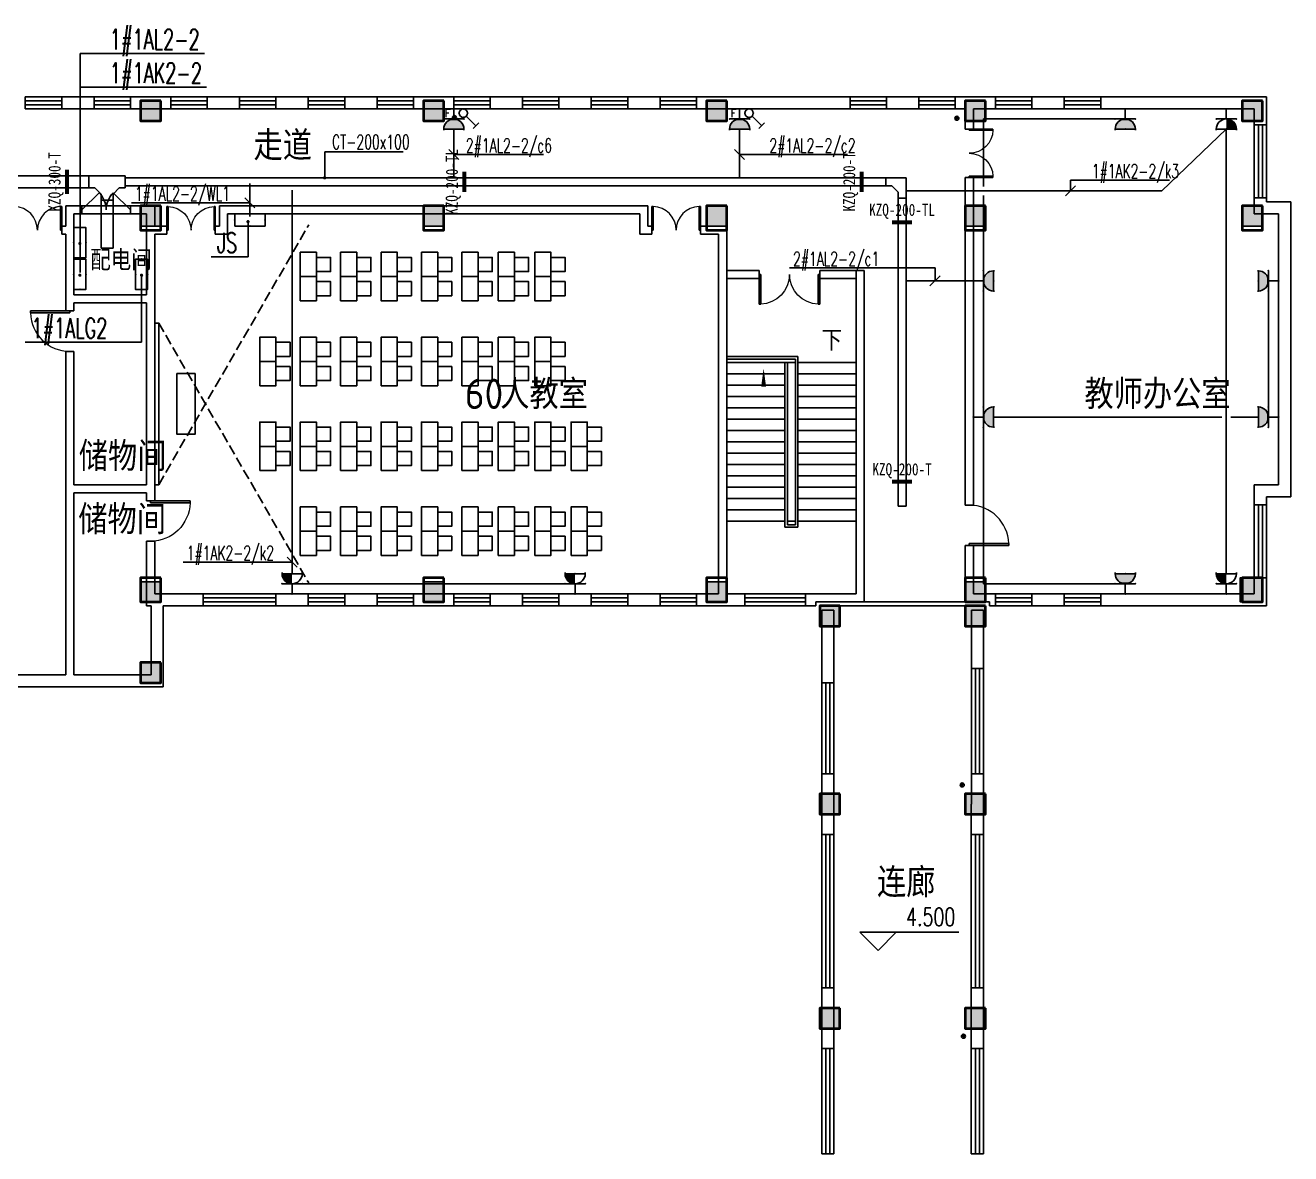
# Model space of a CAD drawing. Extents: x 0 to 302064749, y -59725395 to 1524223.
# Drawn here: x 2138108 to 2169408, y 1352280 to 1380197 of the extents above; entities that cross this region are included whole.
import ezdxf
from ezdxf.enums import TextEntityAlignment as Align

# ---------------------------------------------------------------- set-up
doc = ezdxf.new("R2010")
doc.units = 0
doc.header["$LTSCALE"] = 1000
doc.linetypes.add('DASH', pattern=[0.35, 0.25, -0.1])
for name, color, linetype in [('0-底图', 7, 'Continuous'), ('CABLETRAY', 4, 'Continuous'), ('CABLETRAY_DIM', 3, 'Continuous'), ('COLU', 7, 'Continuous'), ('COLU_HATCH', 251, 'Continuous'), ('DIM-照明', 3, 'Continuous'), ('DIM_ELEV', 3, 'Continuous'), ('DIM_SYMB', 3, 'Continuous'), ('DOOR_FIRE', 4, 'Continuous'), ('EQUIP-插座', 3, 'Continuous'), ('EQUIP-照明', 3, 'Continuous'), ('EQUIP-箱柜', 3, 'Continuous'), ('PUB_TEXT', 7, 'Continuous'), ('STAIR', 2, 'Continuous'), ('TEL_LEAD', 3, 'Continuous'), ('TEXT', 7, 'Continuous'), ('WALL', 2, 'Continuous'), ('WINDOW', 4, 'Continuous'), ('WIRE-照明', 6, 'Continuous'), ('家具', 8, 'Continuous'), ('抗震支吊架', 2, 'Continuous'), ('排水', 153, 'Continuous'), ('看线', 30, 'Continuous')]:
    doc.layers.add(name, color=color, linetype=linetype)
doc.layers.add('砼柱', color=2, linetype='Continuous', lineweight=35)
doc.styles.add('_TCH_DIM', font='SIMPLEX', dxfattribs={"width": 0.8, "height": 5, "bigfont": 'HZTXT'})
doc.styles.add('_TEL_DIM', font='simplex.shx', dxfattribs={"width": 0.8, "height": 3.5, "bigfont": 'gbcbig.shx'})
doc.styles.add('kzcad', font='', dxfattribs={"width": 0.8})
doc.styles.get("Standard").update_dxf_attribs({"font": 'geniso.shx', "bigfont": 'hztxt.shx'})
doc.styles.get('kzcad').set_extended_font_data('SimSun')

# ---------------------------------------------------------------- blocks, each defined once
blk = doc.blocks.new('$equip$00001239')
for p, q in [((-0.5, 1.05), (-0.5, 1)), ((0.5, 1), (-0.5, 1)), ((0.5, 1.05), (0.5, 1)), ((0.5, 0.5), (-0.5, 0.5)), ((0, 0.5), (0, 0))]:
    blk.add_line(p, q)
blk.add_arc((0, 1), 0.5, 180, 0)
for points in [[(0, 0.75), (-0.433, 0.75), (0, 1), (-0.5, 1)], [(0, 0.567), (-0.25, 0.567), (0, 0.75), (-0.433, 0.75)], [(0, 0.5), (0, 0.5), (0, 0.567), (-0.25, 0.567)]]:
    blk.add_solid(points)
at = {"layer": 'EQUIP-照明'}
for p in [(0, 1), (-0.5, 0.5), (0, 0), (0.5, 0.5)]:
    blk.add_point(p, dxfattribs=at)
at = {"layer": 'EQUIP-照明', "flags": 9}
blk.add_attdef('A', (0, 0), '', height=0.00002, dxfattribs=at)
blk = doc.blocks.new('$equip$00002928')
for p, q in [((-0.75, 0.6), (-0.75, 0)), ((0.75, 0.6), (-0.75, 0.6)), ((0.75, 0), (0.75, 0.6)), ((-0.75, 0), (0.75, 0))]:
    blk.add_line(p, q)
at = {"const_width": 0.04}
blk.add_lwpolyline([(-0.75, 0.6), (-0.75, 0), (0.75, 0), (0.75, 0.6), (-0.75, 0.6), (-0.75, 0)], dxfattribs=at)
for p in [(-0.75, 0.3), (0, 0.6), (0.75, 0.3), (0, 0)]:
    blk.add_point(p)
at = {"color": 7, "style": '_TEL_DIM', "flags": 1}
for tag in ['A', 'REMARK']:
    blk.add_attdef(tag, text='', height=0.00002, dxfattribs=at).set_placement((0, 0), align=Align.MIDDLE_CENTER)
blk = doc.blocks.new('$equip$00001237')
for p, q in [((-0.5, 1.05), (-0.5, 1)), ((-0.5, 1), (0.5, 1)), ((0.5, 1.05), (0.5, 1)), ((0.5, 0.5), (-0.5, 0.5)), ((0, 0.5), (0, 0))]:
    blk.add_line(p, q)
blk.add_arc((0, 1), 0.5, 180, 0)
for p in [(0, 1), (-0.5, 0.5), (0, 0), (0.5, 0.5)]:
    blk.add_point(p)
for points in [[(0.433, 0.75), (-0.433, 0.75), (0.5, 1), (-0.5, 1)], [(0.25, 0.567), (-0.25, 0.567), (0.433, 0.75), (-0.433, 0.75)], [(0, 0.5), (0, 0.5), (0.25, 0.567), (-0.25, 0.567)]]:
    blk.add_solid(points)
at = {"flags": 9}
blk.add_attdef('A', (0, 0), '', height=0.00002, dxfattribs=at)
blk = doc.blocks.new('$equip$00001764')
for p, q in [((-0.5, 1.05), (-0.5, 1)), ((-0.5, 1), (0.5, 1)), ((0.5, 1.05), (0.5, 1)), ((0.5, 0.5), (-0.5, 0.5)), ((0, 0.5), (0, 0))]:
    blk.add_line(p, q)
blk.add_arc((0, 1), 0.5, 180, 0)
for p in [(-0.5, 0.5), (0, 0), (0.5, 0.5)]:
    blk.add_point(p)
for points in [[(0.433, 0.75), (-0.433, 0.75), (0.5, 1), (-0.5, 1)], [(0.25, 0.567), (-0.25, 0.567), (0.433, 0.75), (-0.433, 0.75)], [(0, 0.5), (0, 0.5), (0.25, 0.567), (-0.25, 0.567)]]:
    blk.add_solid(points)
at = {"color": 7, "style": '_TEL_DIM'}
blk.add_attdef('$TEXT$', text='', height=0.4, dxfattribs=at).set_placement((0.303, 0.211), align=Align.MIDDLE_CENTER)
at = {"color": 7, "style": '_TEL_DIM', "flags": 1}
blk.add_attdef('A', text='', height=0.00002, dxfattribs=at).set_placement((0, 0), align=Align.MIDDLE_CENTER)
blk = doc.blocks.new('$equip$00002327')
for p, q in [((0.147, 0.356), (0.625, 0.833)), ((0.484, 0.975), (0.766, 0.692))]:
    blk.add_line(p, q)
blk.add_circle((0, 0.208), 0.208)
for p in [(-0.208, 0.208), (0, 0.417), (0, 0), (0.208, 0.208)]:
    blk.add_point(p)
at = {"color": 7, "flags": 1}
blk.add_attdef('A', text='', height=0.00002, dxfattribs=at).set_placement((0, 0), align=Align.MIDDLE_CENTER)
blk = doc.blocks.new('js')
at = {"layer": '家具', "linetype": 'DASH'}
for points in [[(569568, 805988), (573281, 812418)], [(569568, 809988), (573281, 803558)]]:
    blk.add_lwpolyline(points, dxfattribs=at)
at = {"layer": '家具'}
for points in [[(573068, 811738), (573068, 811138), (573468, 811138), (573468, 811738)], [(573468, 811613), (573468, 811263), (573818, 811263), (573818, 811613)], [(574068, 811738), (574068, 811138), (574468, 811138), (574468, 811738)], [(574468, 811613), (574468, 811263), (574818, 811263), (574818, 811613)], [(575068, 811738), (575068, 811138), (575468, 811138), (575468, 811738)], [(575468, 811613), (575468, 811263), (575818, 811263), (575818, 811613)], [(576068, 811738), (576068, 811138), (576468, 811138), (576468, 811738)], [(576468, 811613), (576468, 811263), (576818, 811263), (576818, 811613)], [(577068, 811738), (577068, 811138), (577468, 811138), (577468, 811738)], [(577468, 811613), (577468, 811263), (577818, 811263), (577818, 811613)], [(577968, 811738), (577968, 811138), (578368, 811138), (578368, 811738)], [(578368, 811613), (578368, 811263), (578718, 811263), (578718, 811613)], [(578868, 811738), (578868, 811138), (579268, 811138), (579268, 811738)], [(579268, 811613), (579268, 811263), (579618, 811263), (579618, 811613)], [(573068, 811138), (573068, 810538), (573468, 810538), (573468, 811138)], [(573468, 811013), (573468, 810663), (573818, 810663), (573818, 811013)], [(574068, 811138), (574068, 810538), (574468, 810538), (574468, 811138)], [(574468, 811013), (574468, 810663), (574818, 810663), (574818, 811013)], [(575068, 811138), (575068, 810538), (575468, 810538), (575468, 811138)], [(575468, 811013), (575468, 810663), (575818, 810663), (575818, 811013)], [(576068, 811138), (576068, 810538), (576468, 810538), (576468, 811138)], [(576468, 811013), (576468, 810663), (576818, 810663), (576818, 811013)], [(577068, 811138), (577068, 810538), (577468, 810538), (577468, 811138)], [(577468, 811013), (577468, 810663), (577818, 810663), (577818, 811013)], [(577968, 811138), (577968, 810538), (578368, 810538), (578368, 811138)], [(578368, 811013), (578368, 810663), (578718, 810663), (578718, 811013)], [(578868, 811138), (578868, 810538), (579268, 810538), (579268, 811138)], [(579268, 811013), (579268, 810663), (579618, 810663), (579618, 811013)], [(569468, 805988), (569468, 809988), (569568, 809988), (569568, 805988)], [(572068, 809038), (572068, 809638), (572468, 809638), (572468, 809038)], [(572468, 809163), (572468, 809513), (572818, 809513), (572818, 809163)], [(573068, 809038), (573068, 809638), (573468, 809638), (573468, 809038)], [(573468, 809163), (573468, 809513), (573818, 809513), (573818, 809163)], [(574068, 809038), (574068, 809638), (574468, 809638), (574468, 809038)], [(574468, 809163), (574468, 809513), (574818, 809513), (574818, 809163)], [(575068, 809038), (575068, 809638), (575468, 809638), (575468, 809038)], [(575468, 809163), (575468, 809513), (575818, 809513), (575818, 809163)], [(576068, 809038), (576068, 809638), (576468, 809638), (576468, 809038)], [(576468, 809163), (576468, 809513), (576818, 809513), (576818, 809163)], [(577068, 809038), (577068, 809638), (577468, 809638), (577468, 809038)], [(577468, 809163), (577468, 809513), (577818, 809513), (577818, 809163)], [(577968, 809038), (577968, 809638), (578368, 809638), (578368, 809038)], [(578368, 809163), (578368, 809513), (578718, 809513), (578718, 809163)], [(578868, 809038), (578868, 809638), (579268, 809638), (579268, 809038)], [(579268, 809163), (579268, 809513), (579618, 809513), (579618, 809163)], [(572068, 808438), (572068, 809038), (572468, 809038), (572468, 808438)], [(572468, 808563), (572468, 808913), (572818, 808913), (572818, 808563)], [(573068, 808438), (573068, 809038), (573468, 809038), (573468, 808438)], [(573468, 808563), (573468, 808913), (573818, 808913), (573818, 808563)], [(574068, 808438), (574068, 809038), (574468, 809038), (574468, 808438)], [(574468, 808563), (574468, 808913), (574818, 808913), (574818, 808563)], [(575068, 808438), (575068, 809038), (575468, 809038), (575468, 808438)], [(575468, 808563), (575468, 808913), (575818, 808913), (575818, 808563)], [(576068, 808438), (576068, 809038), (576468, 809038), (576468, 808438)], [(576468, 808563), (576468, 808913), (576818, 808913), (576818, 808563)], [(577068, 808438), (577068, 809038), (577468, 809038), (577468, 808438)], [(577468, 808563), (577468, 808913), (577818, 808913), (577818, 808563)], [(577968, 808438), (577968, 809038), (578368, 809038), (578368, 808438)], [(578368, 808563), (578368, 808913), (578718, 808913), (578718, 808563)], [(578868, 808438), (578868, 809038), (579268, 809038), (579268, 808438)], [(579268, 808563), (579268, 808913), (579618, 808913), (579618, 808563)], [(570018, 808738), (570468, 808738), (570468, 807238), (570018, 807238)], [(572068, 806938), (572068, 807538), (572468, 807538), (572468, 806938)], [(573068, 806938), (573068, 807538), (573468, 807538), (573468, 806938)], [(574068, 806938), (574068, 807538), (574468, 807538), (574468, 806938)], [(575068, 806938), (575068, 807538), (575468, 807538), (575468, 806938)], [(576068, 806938), (576068, 807538), (576468, 807538), (576468, 806938)], [(577068, 806938), (577068, 807538), (577468, 807538), (577468, 806938)], [(577968, 806938), (577968, 807538), (578368, 807538), (578368, 806938)], [(578868, 806938), (578868, 807538), (579268, 807538), (579268, 806938)], [(579768, 806938), (579768, 807538), (580168, 807538), (580168, 806938)], [(572468, 807063), (572468, 807413), (572818, 807413), (572818, 807063)], [(573468, 807063), (573468, 807413), (573818, 807413), (573818, 807063)], [(574468, 807063), (574468, 807413), (574818, 807413), (574818, 807063)], [(575468, 807063), (575468, 807413), (575818, 807413), (575818, 807063)], [(576468, 807063), (576468, 807413), (576818, 807413), (576818, 807063)], [(577468, 807063), (577468, 807413), (577818, 807413), (577818, 807063)], [(578368, 807063), (578368, 807413), (578718, 807413), (578718, 807063)], [(579268, 807063), (579268, 807413), (579618, 807413), (579618, 807063)], [(580168, 807063), (580168, 807413), (580518, 807413), (580518, 807063)], [(572068, 806338), (572068, 806938), (572468, 806938), (572468, 806338)], [(573068, 806338), (573068, 806938), (573468, 806938), (573468, 806338)], [(574068, 806338), (574068, 806938), (574468, 806938), (574468, 806338)], [(575068, 806338), (575068, 806938), (575468, 806938), (575468, 806338)], [(576068, 806338), (576068, 806938), (576468, 806938), (576468, 806338)], [(577068, 806338), (577068, 806938), (577468, 806938), (577468, 806338)], [(577968, 806338), (577968, 806938), (578368, 806938), (578368, 806338)], [(578868, 806338), (578868, 806938), (579268, 806938), (579268, 806338)], [(579768, 806338), (579768, 806938), (580168, 806938), (580168, 806338)], [(572468, 806463), (572468, 806813), (572818, 806813), (572818, 806463)], [(573468, 806463), (573468, 806813), (573818, 806813), (573818, 806463)], [(574468, 806463), (574468, 806813), (574818, 806813), (574818, 806463)], [(575468, 806463), (575468, 806813), (575818, 806813), (575818, 806463)], [(576468, 806463), (576468, 806813), (576818, 806813), (576818, 806463)], [(577468, 806463), (577468, 806813), (577818, 806813), (577818, 806463)], [(578368, 806463), (578368, 806813), (578718, 806813), (578718, 806463)], [(579268, 806463), (579268, 806813), (579618, 806813), (579618, 806463)], [(580168, 806463), (580168, 806813), (580518, 806813), (580518, 806463)], [(573068, 804838), (573068, 805438), (573468, 805438), (573468, 804838)], [(574068, 804838), (574068, 805438), (574468, 805438), (574468, 804838)], [(575068, 804838), (575068, 805438), (575468, 805438), (575468, 804838)], [(576068, 804838), (576068, 805438), (576468, 805438), (576468, 804838)], [(577068, 804838), (577068, 805438), (577468, 805438), (577468, 804838)], [(577968, 804838), (577968, 805438), (578368, 805438), (578368, 804838)], [(578868, 804838), (578868, 805438), (579268, 805438), (579268, 804838)], [(579768, 804838), (579768, 805438), (580168, 805438), (580168, 804838)], [(573468, 804963), (573468, 805313), (573818, 805313), (573818, 804963)], [(574468, 804963), (574468, 805313), (574818, 805313), (574818, 804963)], [(575468, 804963), (575468, 805313), (575818, 805313), (575818, 804963)], [(576468, 804963), (576468, 805313), (576818, 805313), (576818, 804963)], [(577468, 804963), (577468, 805313), (577818, 805313), (577818, 804963)], [(578368, 804963), (578368, 805313), (578718, 805313), (578718, 804963)], [(579268, 804963), (579268, 805313), (579618, 805313), (579618, 804963)], [(580168, 804963), (580168, 805313), (580518, 805313), (580518, 804963)], [(573068, 804238), (573068, 804838), (573468, 804838), (573468, 804238)], [(574068, 804238), (574068, 804838), (574468, 804838), (574468, 804238)], [(575068, 804238), (575068, 804838), (575468, 804838), (575468, 804238)], [(576068, 804238), (576068, 804838), (576468, 804838), (576468, 804238)], [(577068, 804238), (577068, 804838), (577468, 804838), (577468, 804238)], [(577968, 804238), (577968, 804838), (578368, 804838), (578368, 804238)], [(578868, 804238), (578868, 804838), (579268, 804838), (579268, 804238)], [(579768, 804238), (579768, 804838), (580168, 804838), (580168, 804238)], [(573468, 804363), (573468, 804713), (573818, 804713), (573818, 804363)], [(574468, 804363), (574468, 804713), (574818, 804713), (574818, 804363)], [(575468, 804363), (575468, 804713), (575818, 804713), (575818, 804363)], [(576468, 804363), (576468, 804713), (576818, 804713), (576818, 804363)], [(577468, 804363), (577468, 804713), (577818, 804713), (577818, 804363)], [(578368, 804363), (578368, 804713), (578718, 804713), (578718, 804363)], [(579268, 804363), (579268, 804713), (579618, 804713), (579618, 804363)], [(580168, 804363), (580168, 804713), (580518, 804713), (580518, 804363)]]:
    blk.add_lwpolyline(points, close=True, dxfattribs=at)
blk = doc.blocks.new('ng')
at = {"layer": '排水'}
for p, q in [((345991, 781358), (346091, 781358)), ((346041, 781408), (346041, 781308))]:
    blk.add_line(p, q, dxfattribs=at)
blk.add_circle((346041, 781358), 50, dxfattribs=at)
blk = doc.blocks.new('222222')
at = {"layer": 'COLU_HATCH'}
h = blk.add_hatch(color=256, dxfattribs=at)
h.dxf.hatch_style = 1
h.paths.add_polyline_path([(1324942, 1116091), (1324942, 1116591), (1324442, 1116591), (1324442, 1116091)])
h = blk.add_hatch(color=256, dxfattribs=at)
h.dxf.hatch_style = 1
h.paths.add_polyline_path([(1331942, 1116091), (1331942, 1116591), (1331442, 1116591), (1331442, 1116091)])
h = blk.add_hatch(color=256, dxfattribs=at)
h.dxf.hatch_style = 1
h.paths.add_polyline_path([(1338942, 1116091), (1338942, 1116591), (1338442, 1116591), (1338442, 1116091)])
h = blk.add_hatch(color=256, dxfattribs=at)
h.dxf.hatch_style = 1
h.paths.add_polyline_path([(1345342, 1116091), (1345342, 1116591), (1344842, 1116591), (1344842, 1116091)])
h = blk.add_hatch(color=256, dxfattribs=at)
h.dxf.hatch_style = 1
h.paths.add_polyline_path([(1352192, 1116091), (1352192, 1116591), (1351692, 1116591), (1351692, 1116091)])
h = blk.add_hatch(color=256, dxfattribs=at)
h.dxf.hatch_style = 1
h.paths.add_polyline_path([(1324942, 1113491), (1324942, 1113991), (1324442, 1113991), (1324442, 1113491)])
h = blk.add_hatch(color=256, dxfattribs=at)
h.dxf.hatch_style = 1
h.paths.add_polyline_path([(1331942, 1113491), (1331942, 1113991), (1331442, 1113991), (1331442, 1113491)])
h = blk.add_hatch(color=256, dxfattribs=at)
h.dxf.hatch_style = 1
h.paths.add_polyline_path([(1338942, 1113491), (1338942, 1113991), (1338442, 1113991), (1338442, 1113491)])
h = blk.add_hatch(color=256, dxfattribs=at)
h.dxf.hatch_style = 1
h.paths.add_polyline_path([(1345342, 1113491), (1345342, 1113991), (1344842, 1113991), (1344842, 1113491)])
h = blk.add_hatch(color=256, dxfattribs=at)
h.dxf.hatch_style = 1
h.paths.add_polyline_path([(1352192, 1113491), (1352192, 1113991), (1351692, 1113991), (1351692, 1113491)])
h = blk.add_hatch(color=256, dxfattribs=at)
h.dxf.hatch_style = 1
h.paths.add_polyline_path([(1324942, 1104191), (1324942, 1104691), (1324442, 1104691), (1324442, 1104191)])
h = blk.add_hatch(color=256, dxfattribs=at)
h.dxf.hatch_style = 1
h.paths.add_polyline_path([(1331942, 1104191), (1331942, 1104691), (1331442, 1104691), (1331442, 1104191)])
h = blk.add_hatch(color=256, dxfattribs=at)
h.dxf.hatch_style = 1
h.paths.add_polyline_path([(1338942, 1104191), (1338942, 1104691), (1338442, 1104691), (1338442, 1104191)])
h = blk.add_hatch(color=256, dxfattribs=at)
h.dxf.hatch_style = 1
h.paths.add_polyline_path([(1345342, 1104191), (1345342, 1104691), (1344842, 1104691), (1344842, 1104191)])
h = blk.add_hatch(color=256, dxfattribs=at)
h.dxf.hatch_style = 1
h.paths.add_polyline_path([(1352192, 1104191), (1352192, 1104791), (1351642, 1104791), (1351642, 1104191)])
h = blk.add_hatch(color=256, dxfattribs=at)
h.dxf.hatch_style = 1
h.paths.add_polyline_path([(1341742, 1103591), (1341742, 1104091), (1341242, 1104091), (1341242, 1103591)])
h = blk.add_hatch(color=256, dxfattribs=at)
h.dxf.hatch_style = 1
h.paths.add_polyline_path([(1345342, 1103591), (1345342, 1104091), (1344842, 1104091), (1344842, 1103591)])
h = blk.add_hatch(color=256, dxfattribs=at)
h.dxf.hatch_style = 1
h.paths.add_polyline_path([(1324942, 1102191), (1324942, 1102691), (1324442, 1102691), (1324442, 1102191)])
h = blk.add_hatch(color=256, dxfattribs=at)
h.dxf.hatch_style = 1
h.paths.add_polyline_path([(1341742, 1098941), (1341742, 1099441), (1341242, 1099441), (1341242, 1098941)])
h = blk.add_hatch(color=256, dxfattribs=at)
h.dxf.hatch_style = 1
h.paths.add_polyline_path([(1345342, 1098941), (1345342, 1099441), (1344842, 1099441), (1344842, 1098941)])
h = blk.add_hatch(color=256, dxfattribs=at)
h.dxf.hatch_style = 1
h.paths.add_polyline_path([(1341742, 1093641), (1341742, 1094141), (1341242, 1094141), (1341242, 1093641)])
h = blk.add_hatch(color=256, dxfattribs=at)
h.dxf.hatch_style = 1
h.paths.add_polyline_path([(1345342, 1093641), (1345342, 1094141), (1344842, 1094141), (1344842, 1093641)])
at = {"layer": 'COLU'}
for points in [[(1324942, 1116091), (1324942, 1116591), (1324442, 1116591), (1324442, 1116091)], [(1331942, 1116091), (1331942, 1116591), (1331442, 1116591), (1331442, 1116091)], [(1338942, 1116091), (1338942, 1116591), (1338442, 1116591), (1338442, 1116091)], [(1345342, 1116091), (1345342, 1116591), (1344842, 1116591), (1344842, 1116091)], [(1352192, 1116091), (1352192, 1116591), (1351692, 1116591), (1351692, 1116091)], [(1324942, 1113491), (1324942, 1113991), (1324442, 1113991), (1324442, 1113491)], [(1331942, 1113491), (1331942, 1113991), (1331442, 1113991), (1331442, 1113491)], [(1338942, 1113491), (1338942, 1113991), (1338442, 1113991), (1338442, 1113491)], [(1345342, 1113491), (1345342, 1113991), (1344842, 1113991), (1344842, 1113491)], [(1352192, 1113491), (1352192, 1113991), (1351692, 1113991), (1351692, 1113491)], [(1324942, 1104191), (1324942, 1104691), (1324442, 1104691), (1324442, 1104191)], [(1331942, 1104191), (1331942, 1104691), (1331442, 1104691), (1331442, 1104191)], [(1338942, 1104191), (1338942, 1104691), (1338442, 1104691), (1338442, 1104191)], [(1345342, 1104191), (1345342, 1104691), (1344842, 1104691), (1344842, 1104191)], [(1352192, 1104191), (1352192, 1104791), (1351642, 1104791), (1351642, 1104191)], [(1341742, 1103591), (1341742, 1104091), (1341242, 1104091), (1341242, 1103591)], [(1345342, 1103591), (1345342, 1104091), (1344842, 1104091), (1344842, 1103591)], [(1324942, 1102191), (1324942, 1102691), (1324442, 1102691), (1324442, 1102191)], [(1341742, 1098941), (1341742, 1099441), (1341242, 1099441), (1341242, 1098941)], [(1345342, 1098941), (1345342, 1099441), (1344842, 1099441), (1344842, 1098941)], [(1341742, 1093641), (1341742, 1094141), (1341242, 1094141), (1341242, 1093641)], [(1345342, 1093641), (1345342, 1094141), (1344842, 1094141), (1344842, 1093641)]]:
    blk.add_lwpolyline(points, close=True, dxfattribs=at)
blk = doc.blocks.new('sad')
at = {"layer": '砼柱', "lineweight": 35}
for points in [[(2903058, 593356), (2902558, 593356), (2902558, 592856), (2903058, 592856)], [(2910058, 593356), (2909558, 593356), (2909558, 592856), (2910058, 592856)], [(2917058, 593356), (2916558, 593356), (2916558, 592856), (2917058, 592856)], [(2923458, 593356), (2922958, 593356), (2922958, 592856), (2923458, 592856)], [(2930308, 593356), (2929808, 593356), (2929808, 592856), (2930308, 592856)], [(2903058, 590756), (2902558, 590756), (2902558, 590156), (2903058, 590156)], [(2910058, 590756), (2909558, 590756), (2909558, 590156), (2910058, 590156)], [(2917058, 590756), (2916558, 590756), (2916558, 590156), (2917058, 590156)], [(2923458, 590756), (2922958, 590756), (2922958, 590156), (2923458, 590156)], [(2930308, 590756), (2929808, 590756), (2929808, 590156), (2930308, 590156)], [(2903058, 581556), (2902558, 581556), (2902558, 580956), (2903058, 580956)], [(2910058, 581556), (2909558, 581556), (2909558, 580956), (2910058, 580956)], [(2917058, 581556), (2916558, 581556), (2916558, 580956), (2917058, 580956)], [(2923458, 581556), (2922958, 581556), (2922958, 580956), (2923458, 580956)], [(2930308, 581556), (2929808, 581556), (2929808, 580956), (2930308, 580956)], [(2919858, 580856), (2919358, 580856), (2919358, 580356), (2919858, 580356)], [(2923458, 580856), (2922958, 580856), (2922958, 580356), (2923458, 580356)], [(2903058, 579456), (2902558, 579456), (2902558, 578956), (2903058, 578956)], [(2919858, 576206), (2919358, 576206), (2919358, 575706), (2919858, 575706)], [(2923458, 576206), (2922958, 576206), (2922958, 575706), (2923458, 575706)], [(2919858, 570906), (2919358, 570906), (2919358, 570406), (2919858, 570406)], [(2923458, 570906), (2922958, 570906), (2922958, 570406), (2923458, 570406)]]:
    blk.add_lwpolyline(points, close=True, dxfattribs=at)
blk = doc.blocks.new('A$C70683537')
at = {"layer": 'TEXT'}
blk.add_blockref('sad', (-2821208, -503056), dxfattribs=at)
blk = doc.blocks.new('$WINLIB2D$00000001')
at = {"color": 0}
for points in [[(-0.5, 0.5), (-0.5, -0.5)], [(-0.5, 0.5), (0.5, 0.5)], [(0.5, -0.5), (0.5, 0.5)], [(0.5, 0.1667), (-0.5, 0.1667)], [(0.5, -0.1667), (-0.5, -0.1667)], [(-0.5, -0.5), (0.5, -0.5)]]:
    blk.add_lwpolyline(points, dxfattribs=at)
blk = doc.blocks.new('$DorLib2D$00000001')
for p, q in [((0.45, 0.975), (0.5, 0.975)), ((0.45, 0), (0.45, 0.975)), ((0.5, 0), (0.5, 0.975)), ((0.5, 0), (0.45, 0))]:
    blk.add_line(p, q)
at = {"lineweight": 13}
blk.add_arc((0.475, 0), 0.975, 91.4693, 180, dxfattribs=at)
blk = doc.blocks.new('$DorLib2D$00000002')
for p, q in [((-0.5, 0), (-0.5, 0.4875)), ((-0.475, 0.4875), (-0.5, 0.4875)), ((-0.475, 0), (-0.475, 0.4875)), ((0.475, 0), (0.475, 0.4875)), ((0.475, 0.4875), (0.5, 0.4875)), ((0.5, 0), (0.5, 0.4875)), ((-0.5, 0), (-0.475, 0)), ((0.5, 0), (0.475, 0))]:
    blk.add_line(p, q)
at = {"lineweight": 13}
for centre, start, end in [((-0.4875, 0), 0, 88.53072), ((0.4875, 0), 91.46928, 180)]:
    blk.add_arc(centre, 0.4875, start, end, dxfattribs=at)
blk = doc.blocks.new('$DorLib2D$00000116')
at = {"color": 0}
for p, q in [((-0.5, 0), (-0.146, 0.354)), ((0.5, 0), (0.146, 0.354))]:
    blk.add_line(p, q, dxfattribs=at)
for centre, start, end in [((-0.5, 0), 0, 45), ((0.5, 0), 135, 180)]:
    blk.add_arc(centre, 0.5, start, end, dxfattribs=at)
blk = doc.blocks.new('jgfjh')
at = {"layer": 'DIM_ELEV'}
for p, q in [((1161803.8, -121615.1), (1161353.8, -121165.1)), ((1161353.8, -121165.1), (1163804.8, -121165.1)), ((1161803.8, -121615.1), (1162253.8, -121165.1))]:
    blk.add_line(p, q, dxfattribs=at)
at = {"layer": 'DIM_SYMB'}
blk.add_lwpolyline([(1160548.8, -106933.4, 0, 0, 0), (1160548.8, -111893.4, 0, 0, 0), (1158973.8, -111893.4, 0, 0, 0), (1158973.8, -107213.4, 0, 120, 0), (1158973.8, -107663.4, 0, 0, 0)], format="xyseb", dxfattribs=at)
at = {"layer": 'DOOR_FIRE'}
for p, q in [((1142111.3, -103193.4), (1143311.3, -103193.4)), ((1142111.3, -103393.4), (1143311.3, -103393.4))]:
    blk.add_line(p, q, dxfattribs=at)
at = {"layer": 'STAIR'}
for p, q in [((1159821.3, -106923.4), (1158061.3, -106923.4)), ((1158061.3, -106983.4), (1158061.3, -106923.4)), ((1159761.3, -106983.4), (1158061.3, -106983.4)), ((1159761.3, -111083.4), (1159761.3, -106983.4)), ((1159821.3, -111143.4), (1159821.3, -106923.4)), ((1158061.3, -107073.4), (1158061.3, -110993.4)), ((1159501.3, -107073.4), (1158061.3, -107073.4)), ((1159501.3, -107353.4), (1158061.3, -107353.4)), ((1159561.3, -107073.4), (1159501.3, -107073.4)), ((1159501.3, -107073.4), (1159501.3, -111143.4)), ((1159561.3, -107073.4), (1159501.3, -107073.4)), ((1159561.3, -107073.4), (1159561.3, -110993.4)), ((1159561.3, -107073.4), (1159561.3, -111083.4)), ((1159561.3, -107073.4), (1159761.3, -107073.4)), ((1159761.3, -110993.4), (1159761.3, -107073.4)), ((1159821.3, -107073.4), (1161261.3, -107073.4)), ((1159821.3, -107353.4), (1161261.3, -107353.4)), ((1161261.3, -110993.4), (1161261.3, -107073.4)), ((1159501.3, -107633.4), (1158061.3, -107633.4)), ((1159821.3, -107633.4), (1161261.3, -107633.4)), ((1159501.3, -107913.4), (1158061.3, -107913.4)), ((1159821.3, -107913.4), (1161261.3, -107913.4)), ((1159501.3, -108193.4), (1158061.3, -108193.4)), ((1159821.3, -108193.4), (1161261.3, -108193.4)), ((1159501.3, -108473.4), (1158061.3, -108473.4)), ((1159821.3, -108473.4), (1161261.3, -108473.4)), ((1159501.3, -108753.4), (1158061.3, -108753.4)), ((1159821.3, -108753.4), (1161261.3, -108753.4)), ((1159501.3, -109033.4), (1158061.3, -109033.4)), ((1159821.3, -109033.4), (1161261.3, -109033.4)), ((1159501.3, -109313.4), (1158061.3, -109313.4)), ((1159821.3, -109313.4), (1161261.3, -109313.4)), ((1159501.3, -109593.4), (1158061.3, -109593.4)), ((1159821.3, -109593.4), (1161261.3, -109593.4)), ((1159501.3, -109873.4), (1158061.3, -109873.4)), ((1159501.3, -110153.4), (1158061.3, -110153.4)), ((1159821.3, -109873.4), (1161261.3, -109873.4)), ((1159821.3, -110153.4), (1161261.3, -110153.4)), ((1159501.3, -110433.4), (1158061.3, -110433.4)), ((1159821.3, -110433.4), (1161261.3, -110433.4)), ((1159501.3, -110713.4), (1158061.3, -110713.4)), ((1159821.3, -110713.4), (1161261.3, -110713.4)), ((1159501.3, -110993.4), (1158061.3, -110993.4)), ((1158061.3, -110993.4), (1158061.3, -112793.4)), ((1159501.3, -110993.4), (1158061.3, -110993.4)), ((1159761.3, -110993.4), (1159561.3, -110993.4)), ((1159561.3, -111083.4), (1159761.3, -111083.4)), ((1159821.3, -110993.4), (1161261.3, -110993.4)), ((1161261.3, -110993.4), (1159821.3, -110993.4)), ((1161261.3, -112793.4), (1161261.3, -110993.4)), ((1159501.3, -111143.4), (1159821.3, -111143.4)), ((1158061.3, -112793.4), (1161261.3, -112793.4))]:
    blk.add_line(p, q, dxfattribs=at)
at = {"layer": 'WALL'}
for p, q in [((1142411.3, -100493.4), (1141611.3, -100493.4)), ((1141611.3, -100493.4), (1141611.3, -100793.4)), ((1142411.3, -100793.4), (1142411.3, -100493.4)), ((1144311.3, -100493.4), (1143311.3, -100493.4)), ((1143311.3, -100493.4), (1143311.3, -100793.4)), ((1144311.3, -100793.4), (1144311.3, -100493.4)), ((1146011.3, -100493.4), (1145211.3, -100493.4)), ((1145211.3, -100493.4), (1145211.3, -100793.4)), ((1146011.3, -100793.4), (1146011.3, -100493.4)), ((1147711.3, -100493.4), (1146911.3, -100493.4)), ((1146911.3, -100493.4), (1146911.3, -100793.4)), ((1147711.3, -100793.4), (1147711.3, -100493.4)), ((1149411.3, -100493.4), (1148611.3, -100493.4)), ((1148611.3, -100493.4), (1148611.3, -100793.4)), ((1149411.3, -100793.4), (1149411.3, -100493.4)), ((1151311.3, -100493.4), (1150311.3, -100493.4)), ((1150311.3, -100493.4), (1150311.3, -100793.4)), ((1151311.3, -100793.4), (1151311.3, -100493.4)), ((1153011.3, -100493.4), (1152211.3, -100493.4)), ((1152211.3, -100493.4), (1152211.3, -100793.4)), ((1153011.3, -100793.4), (1153011.3, -100493.4)), ((1154711.3, -100493.4), (1153911.3, -100493.4)), ((1153911.3, -100493.4), (1153911.3, -100793.4)), ((1154711.3, -100793.4), (1154711.3, -100493.4)), ((1156411.3, -100493.4), (1155611.3, -100493.4)), ((1155611.3, -100493.4), (1155611.3, -100793.4)), ((1156411.3, -100793.4), (1156411.3, -100493.4)), ((1161111.3, -100493.4), (1157311.3, -100493.4)), ((1157311.3, -100493.4), (1157311.3, -100793.4)), ((1161111.3, -100793.4), (1161111.3, -100493.4)), ((1162811.3, -100493.4), (1162011.3, -100493.4)), ((1162011.3, -100493.4), (1162011.3, -100793.4)), ((1162811.3, -100793.4), (1162811.3, -100493.4)), ((1164061.3, -100493.4), (1163711.3, -100493.4)), ((1163711.3, -100493.4), (1163711.3, -100793.4)), ((1164711.3, -100493.4), (1164061.3, -100493.4)), ((1164711.3, -100793.4), (1164711.3, -100493.4)), ((1166411.3, -100493.4), (1165611.3, -100493.4)), ((1165611.3, -100493.4), (1165611.3, -100793.4)), ((1166411.3, -100793.4), (1166411.3, -100493.4)), ((1171411.3, -100493.4), (1167311.3, -100493.4)), ((1167311.3, -100493.4), (1167311.3, -100793.4)), ((1171411.3, -101193.4), (1171411.3, -100493.4)), ((1141611.3, -100793.4), (1142411.3, -100793.4)), ((1143311.3, -100793.4), (1144311.3, -100793.4)), ((1145211.3, -100793.4), (1146011.3, -100793.4)), ((1146911.3, -100793.4), (1147711.3, -100793.4)), ((1148611.3, -100793.4), (1149411.3, -100793.4)), ((1150311.3, -100793.4), (1151311.3, -100793.4)), ((1152211.3, -100793.4), (1153011.3, -100793.4)), ((1153911.3, -100793.4), (1154711.3, -100793.4)), ((1155611.3, -100793.4), (1156411.3, -100793.4)), ((1157311.3, -100793.4), (1161111.3, -100793.4)), ((1162011.3, -100793.4), (1162811.3, -100793.4)), ((1163711.3, -100793.4), (1163961.3, -100793.4)), ((1163961.3, -100793.4), (1163961.3, -101293.4)), ((1164161.3, -101293.4), (1164161.3, -100793.4)), ((1164161.3, -100793.4), (1164711.3, -100793.4)), ((1165611.3, -100793.4), (1166411.3, -100793.4)), ((1167311.3, -100793.4), (1171111.3, -100793.4)), ((1171111.3, -100793.4), (1171111.3, -101193.4)), ((1163961.3, -101293.4), (1164161.3, -101293.4)), ((1171111.3, -101193.4), (1171411.3, -101193.4)), ((1164161.3, -102493.4), (1163961.3, -102493.4)), ((1163961.3, -102493.4), (1163961.3, -110599.4)), ((1164161.3, -110599.4), (1164161.3, -102493.4)), ((1141711.3, -103193.4), (1141711.3, -103693.4)), ((1142111.3, -103193.4), (1141711.3, -103193.4)), ((1142111.3, -103393.4), (1142111.3, -103193.4)), ((1143911.3, -103193.4), (1143311.3, -103193.4)), ((1143311.3, -103193.4), (1143311.3, -103393.4)), ((1143911.3, -103193.4), (1143911.3, -103693.4)), ((1145511.3, -103193.4), (1156111.3, -103193.4)), ((1145511.3, -103193.4), (1145511.3, -103693.4)), ((1156111.3, -103193.4), (1156111.3, -103693.4)), ((1171411.3, -102993.4), (1171111.3, -102993.4)), ((1171111.3, -102993.4), (1171111.3, -103393.4)), ((1171411.3, -103093.4), (1171411.3, -102993.4)), ((1171411.3, -103093.4), (1172011.3, -103093.4)), ((1172011.3, -103093.4), (1172011.3, -110393.4)), ((1141911.3, -103393.4), (1141911.3, -103793.4)), ((1141911.3, -103393.4), (1142111.3, -103393.4)), ((1143311.3, -103393.4), (1143711.3, -103393.4)), ((1143711.3, -103393.4), (1143711.3, -103793.4)), ((1145711.3, -103393.4), (1155911.3, -103393.4)), ((1145711.3, -103393.4), (1145711.3, -103693.4)), ((1155911.3, -103393.4), (1155911.3, -103893.4)), ((1171111.3, -103393.4), (1171711.3, -103393.4)), ((1171711.3, -103393.4), (1171711.3, -110093.4)), ((1141711.3, -103693.4), (1141611.3, -103693.4)), ((1141611.3, -103693.4), (1141611.3, -103893.4)), ((1141611.3, -103893.4), (1141711.3, -103893.4)), ((1141711.3, -103893.4), (1141711.3, -105493.4)), ((1141911.3, -103793.4), (1141911.3, -105393.4)), ((1143711.3, -103793.4), (1143711.3, -105393.4)), ((1144211.3, -103693.4), (1143911.3, -103693.4)), ((1143911.3, -103893.4), (1144211.3, -103893.4)), ((1143911.3, -103893.4), (1143911.3, -105493.4)), ((1144211.3, -103893.4), (1144211.3, -103693.4)), ((1145511.3, -103693.4), (1145411.3, -103693.4)), ((1145411.3, -103693.4), (1145411.3, -103893.4)), ((1145411.3, -103893.4), (1145611.3, -103893.4)), ((1145611.3, -103893.4), (1145711.3, -103893.4)), ((1145711.3, -103693.4), (1145711.3, -103693.4)), ((1145711.3, -103693.4), (1145711.3, -103893.4)), ((1155911.3, -103893.4), (1156211.3, -103893.4)), ((1156211.3, -103693.4), (1156111.3, -103693.4)), ((1156211.3, -103893.4), (1156211.3, -103693.4)), ((1158061.3, -103693.4), (1157411.3, -103693.4)), ((1157411.3, -103693.4), (1157411.3, -103893.4)), ((1157411.3, -103893.4), (1157861.3, -103893.4)), ((1157861.3, -103893.4), (1157861.3, -104893.4)), ((1158061.3, -103693.4), (1158061.3, -104893.4)), ((1158864.5, -104793.4), (1158061.3, -104793.4)), ((1158864.5, -104993.4), (1158864.5, -104793.4)), ((1161261.3, -104793.4), (1160364.5, -104793.4)), ((1160364.5, -104793.4), (1160364.5, -104993.4)), ((1161261.3, -104793.4), (1161261.3, -112793.4)), ((1161461.3, -104793.4), (1161261.3, -104793.4)), ((1161461.3, -104793.4), (1161461.3, -112993.4)), ((1157861.3, -104893.4), (1157861.3, -112793.4)), ((1158061.3, -104893.4), (1158061.3, -112793.4)), ((1158061.3, -104993.4), (1158864.5, -104993.4)), ((1160364.5, -104993.4), (1161261.3, -104993.4)), ((1141911.3, -105393.4), (1143711.3, -105393.4)), ((1141711.3, -105493.4), (1141711.3, -105793.4)), ((1141711.3, -105793.4), (1141911.3, -105793.4)), ((1141911.3, -105593.4), (1143711.3, -105593.4)), ((1141911.3, -105793.4), (1141911.3, -105593.4)), ((1143711.3, -105593.4), (1143711.3, -110093.4)), ((1143911.3, -105493.4), (1143911.3, -110193.4)), ((1141911.3, -106793.4), (1141711.3, -106793.4)), ((1141711.3, -106793.4), (1141711.3, -110193.4)), ((1141911.3, -110093.4), (1141911.3, -106793.4)), ((1141911.3, -110093.4), (1143711.3, -110093.4)), ((1171111.3, -110093.4), (1171711.3, -110093.4)), ((1171111.3, -110093.4), (1171111.3, -110593.4)), ((1141711.3, -110193.4), (1141711.3, -114793.4)), ((1141911.3, -110293.4), (1143711.3, -110293.4)), ((1141911.3, -110293.4), (1141911.3, -114793.4)), ((1143711.3, -110293.4), (1143711.3, -110493.6)), ((1143911.3, -110493.6), (1143911.3, -110193.4)), ((1171411.3, -110393.4), (1172011.3, -110393.4)), ((1171411.3, -110593.4), (1171411.3, -110393.4)), ((1143711.3, -110493.6), (1143911.3, -110493.6)), ((1163961.3, -110599.4), (1164161.3, -110599.4)), ((1171111.3, -110593.4), (1171411.3, -110593.4)), ((1143911.3, -111493.6), (1143711.3, -111493.6)), ((1143711.3, -111493.6), (1143711.3, -113093.4)), ((1143911.3, -112793.4), (1143911.3, -111493.6)), ((1164161.3, -111599.4), (1163961.3, -111599.4)), ((1163961.3, -111599.4), (1163961.3, -112993.4)), ((1164161.3, -112793.4), (1164161.3, -111599.4)), ((1171411.3, -112393.4), (1171111.3, -112393.4)), ((1171111.3, -112393.4), (1171111.3, -112793.4)), ((1171411.3, -113093.4), (1171411.3, -112393.4)), ((1143911.3, -112793.4), (1143921.3, -112793.4)), ((1145111.3, -112793.4), (1143921.3, -112793.4)), ((1145111.3, -113093.4), (1145111.3, -112793.4)), ((1147711.3, -112793.4), (1146911.3, -112793.4)), ((1146911.3, -112793.4), (1146911.3, -113093.4)), ((1147711.3, -113093.4), (1147711.3, -112793.4)), ((1149411.3, -112793.4), (1148611.3, -112793.4)), ((1148611.3, -112793.4), (1148611.3, -113093.4)), ((1149411.3, -113093.4), (1149411.3, -112793.4)), ((1151311.3, -112793.4), (1150311.3, -112793.4)), ((1150311.3, -112793.4), (1150311.3, -113093.4)), ((1151311.3, -113093.4), (1151311.3, -112793.4)), ((1153011.3, -112793.4), (1152211.3, -112793.4)), ((1152211.3, -112793.4), (1152211.3, -113093.4)), ((1153011.3, -113093.4), (1153011.3, -112793.4)), ((1154711.3, -112793.4), (1153911.3, -112793.4)), ((1153911.3, -112793.4), (1153911.3, -113093.4)), ((1154711.3, -113093.4), (1154711.3, -112793.4)), ((1156411.3, -112793.4), (1155611.3, -112793.4)), ((1155611.3, -112793.4), (1155611.3, -113093.4)), ((1156411.3, -113093.4), (1156411.3, -112793.4)), ((1157861.3, -112793.4), (1157311.3, -112793.4)), ((1157311.3, -112793.4), (1157311.3, -113093.4)), ((1158511.3, -112793.4), (1158061.3, -112793.4)), ((1158511.3, -113093.4), (1158511.3, -112793.4)), ((1160261.3, -112793.4), (1160011.3, -112793.4)), ((1160011.3, -112793.4), (1160011.3, -113093.4)), ((1160261.3, -112793.4), (1161261.3, -112793.4)), ((1164561.3, -112793.4), (1164161.3, -112793.4)), ((1164711.3, -112793.4), (1164561.3, -112793.4)), ((1164711.3, -113093.4), (1164711.3, -112793.4)), ((1166411.3, -112793.4), (1165611.3, -112793.4)), ((1165611.3, -112793.4), (1165611.3, -113093.4)), ((1166411.3, -113093.4), (1166411.3, -112793.4)), ((1171111.3, -112793.4), (1167311.3, -112793.4)), ((1167311.3, -112793.4), (1167311.3, -113093.4)), ((1143711.3, -113093.4), (1143821.3, -113093.4)), ((1143821.3, -113093.4), (1143821.3, -114793.4)), ((1144121.3, -113093.4), (1144121.3, -115093.4)), ((1144121.3, -113093.4), (1145111.3, -113093.4)), ((1146911.3, -113093.4), (1147711.3, -113093.4)), ((1148611.3, -113093.4), (1149411.3, -113093.4)), ((1150311.3, -113093.4), (1151311.3, -113093.4)), ((1152211.3, -113093.4), (1153011.3, -113093.4)), ((1153911.3, -113093.4), (1154711.3, -113093.4)), ((1155611.3, -113093.4), (1156411.3, -113093.4)), ((1157311.3, -113093.4), (1157961.3, -113093.4)), ((1157961.3, -113093.4), (1158511.3, -113093.4)), ((1160011.3, -113093.4), (1160261.3, -113093.4)), ((1160261.3, -113093.4), (1160261.3, -112993.4)), ((1160261.3, -112993.4), (1161461.3, -112993.4)), ((1160411.3, -113193.4), (1160411.3, -114993.4)), ((1160711.3, -113193.4), (1160411.3, -113193.4)), ((1160711.3, -114993.4), (1160711.3, -113193.4)), ((1164561.3, -112993.4), (1163961.3, -112993.4)), ((1164114.1, -113193.4), (1164114.1, -114643.4)), ((1164414.1, -113193.4), (1164114.1, -113193.4)), ((1164414.1, -114643.4), (1164414.1, -113193.4)), ((1164561.3, -112993.4), (1164561.3, -113093.4)), ((1164561.3, -113093.4), (1164711.3, -113093.4)), ((1165611.3, -113093.4), (1166411.3, -113093.4)), ((1167311.3, -113093.4), (1171411.3, -113093.4)), ((1141711.3, -114793.4), (1139911.3, -114793.4)), ((1141911.3, -114793.4), (1143821.3, -114793.4)), ((1164114.1, -114643.4), (1164414.1, -114643.4)), ((1139911.3, -115093.4), (1141811.3, -115093.4)), ((1141811.3, -115093.4), (1144121.3, -115093.4)), ((1160411.3, -114993.4), (1160711.3, -114993.4)), ((1160711.3, -117243.4), (1160411.3, -117243.4)), ((1160411.3, -117243.4), (1160411.3, -118743.4)), ((1160711.3, -118743.4), (1160711.3, -117243.4)), ((1164414.1, -117243.4), (1164114.1, -117243.4)), ((1164114.1, -117243.4), (1164114.1, -117993.4)), ((1164414.1, -117993.4), (1164414.1, -117243.4)), ((1164111.3, -117993.4), (1164111.3, -118743.4)), ((1164411.3, -118743.4), (1164411.3, -117993.4)), ((1160411.3, -118743.4), (1160711.3, -118743.4)), ((1164111.3, -118743.4), (1164411.3, -118743.4)), ((1160711.3, -122543.4), (1160411.3, -122543.4)), ((1160411.3, -122543.4), (1160411.3, -124043.4)), ((1160711.3, -124043.4), (1160711.3, -122543.4)), ((1164411.3, -122543.4), (1164111.3, -122543.4)), ((1164111.3, -122543.4), (1164111.3, -124043.4)), ((1164411.3, -124043.4), (1164411.3, -122543.4)), ((1160411.3, -124043.4), (1160711.3, -124043.4)), ((1164111.3, -124043.4), (1164411.3, -124043.4))]:
    blk.add_line(p, q, dxfattribs=at)
at = {"layer": '看线'}
for p, q in [((1160861.3, -113093.4), (1163961.3, -113093.4)), ((1163961.3, -112993.4), (1161311.3, -112993.4))]:
    blk.add_line(p, q, dxfattribs=at)
for name, p in [('222222', (-180880.7, -1217184.4)), ('A$C70683537', (1062211.3, -190893.4))]:
    blk.add_blockref(name, p)
at = {"layer": 'DOOR_FIRE', "zscale": 200}
for name, p, xscale, yscale, rotation in [('$DorLib2D$00000116', (1142711.3, -103293.4), 1200, 1200, 1.527120908666336e-08), ('$DorLib2D$00000001', (1141811.3, -106293.4), -1000, -1000, 270.0000000004097), ('$DorLib2D$00000001', (1143811.3, -110993.6), -1000, 1000, 270.0000000007535)]:
    blk.add_blockref(name, p, dxfattribs=dict(at, xscale=xscale, yscale=yscale, rotation=rotation))
at = {"layer": 'DOOR_FIRE', "xscale": 1500, "yscale": -1500, "zscale": 200}
blk.add_blockref('$DorLib2D$00000002', (1159614.5, -104893.4), dxfattribs=at)
at = {"layer": 'WINDOW', "yscale": -300, "zscale": 300}
for p, xscale in [((1141161.3, -100643.4), 900), ((1142861.3, -100643.4), 900), ((1144761.3, -100643.4), 900), ((1146461.3, -100643.4), 900), ((1148161.3, -100643.4), 900), ((1149861.3, -100643.4), 900), ((1151761.3, -100643.4), 900), ((1153461.3, -100643.4), 900), ((1155161.3, -100643.4), 900), ((1156861.3, -100643.4), 900), ((1161561.3, -100643.4), -900), ((1163261.3, -100643.4), -900), ((1165161.3, -100643.4), 900), ((1166861.3, -100643.4), 900)]:
    blk.add_blockref('$WINLIB2D$00000001', p, dxfattribs=dict(at, xscale=xscale))
at = {"layer": 'WINDOW'}
for name, p, xscale, yscale, zscale, rotation in [('$DorLib2D$00000002', (1164061.3, -101893.4), 1200, -1200, 200, 90.0000000002575), ('$WINLIB2D$00000001', (1171261.3, -102093.4), 1800, -300, 300, 270.0000000002572), ('$DorLib2D$00000002', (1141011.3, -103793.4), -1200, -1200, 200, 179.9999999822117), ('$DorLib2D$00000002', (1144811.3, -103793.4), -1200, 1200, 200, 1.77869718953616e-08), ('$DorLib2D$00000002', (1156811.3, -103793.4), -1200, -1200, 200, 179.9999999822147), ('$DorLib2D$00000001', (1164061.3, -111099.4), -1000, -1000, 200, 90.00000000025747), ('$WINLIB2D$00000001', (1171261.3, -111493.4), 1800, -300, 300, 270.0000000002594), ('$WINLIB2D$00000001', (1146011.3, -112943.4), -1800, -300, 300, 1.572885821587988e-08), ('$WINLIB2D$00000001', (1148161.3, -112943.4), -900, 300, 300, 1.572885821587988e-08), ('$WINLIB2D$00000001', (1149861.3, -112943.4), 900, 300, 300, 1.572890952187424e-08), ('$WINLIB2D$00000001', (1151761.3, -112943.4), -900, 300, 300, 1.572885821587988e-08), ('$WINLIB2D$00000001', (1153461.3, -112943.4), 900, 300, 300, 1.572890952187424e-08), ('$WINLIB2D$00000001', (1155161.3, -112943.4), 900, 300, 300, 1.572890952187424e-08), ('$WINLIB2D$00000001', (1156861.3, -112943.4), 900, 300, 300, 1.572890952187424e-08), ('$WINLIB2D$00000001', (1159261.3, -112943.4), 1500, 300, 300, 1.572871348162582e-08), ('$WINLIB2D$00000001', (1165161.3, -112943.4), 900, 300, 300, 1.572811138954082e-08), ('$WINLIB2D$00000001', (1166861.3, -112943.4), 900, 300, 300, 1.572811138954082e-08), ('$WINLIB2D$00000001', (1164264.1, -115943.4), 2600, 300, 300, 90), ('$WINLIB2D$00000001', (1160561.3, -116118.4), 2250, -300, 300, 90), ('$WINLIB2D$00000001', (1160561.3, -120643.4), -3800, -300, 300, 90), ('$WINLIB2D$00000001', (1164261.3, -120643.4), -3800, 300, 300, 90), ('$WINLIB2D$00000001', (1160561.3, -125343.4), -2600, -300, 300, 90), ('$WINLIB2D$00000001', (1164261.3, -125343.4), -2600, 300, 300, 90)]:
    blk.add_blockref(name, p, dxfattribs=dict(at, xscale=xscale, yscale=yscale, zscale=zscale, rotation=rotation))
at = {"layer": '家具'}
blk.add_blockref('js', (574443.1, -916081.8), dxfattribs=at)
at = {"layer": '排水'}
for p in [(805285.4, -882369), (817713.3, -882385.1), (817845.1, -898878.5), (817875.4, -905096.3)]:
    blk.add_blockref('ng', p, dxfattribs=at)
at = {"layer": 'PUB_TEXT'}
for s, height, p in [('走道', 723.4, (1146356.1, -102069)), ('配电间', 506.38, (1142318.2, -104793.3)), ('60', 750, (1151583.1, -108220.5)), ('人教室', 723.4, (1152458.1, -108220.5)), ('教师办公室', 723.4, (1166908.9, -108220.5)), ('储物间', 723.4, (1142033.7, -109757.3)), ('储物间', 723.4, (1142021.2, -111321.9)), ('连廊', 723.4, (1161778.5, -120299.2))]:
    blk.add_text(s, height=height, dxfattribs=at).set_placement(p)
at = {"layer": 'PUB_TEXT', "style": '_TCH_DIM'}
blk.add_text('下', height=506.4, dxfattribs=at).set_placement((1160406.4, -106775.9))
at = {"layer": 'PUB_TEXT', "style": '_TCH_DIM', "width": 0.705882}
blk.add_text('4.500', height=446.25, dxfattribs=at).set_placement((1162499.8, -121007.6))

msp = doc.modelspace()

# ---------------------------------------------------------------- linework, layer by layer
at = {"layer": 'CABLETRAY'}
for p, q in [((2118885, 1376472), (2139682, 1376472)), ((2139682, 1376472), (2139682, 1376172)), ((2139682, 1376472), (2140582, 1376472)), ((2139682, 1376172), (2139682, 1376472)), ((2140582, 1376472), (2140582, 1376172)), ((2140582, 1376222), (2140582, 1376422)), ((2140582, 1376422), (2159395, 1376422)), ((2159395, 1376422), (2159395, 1376222)), ((2159895, 1376422), (2159395, 1376422)), ((2159395, 1376422), (2159395, 1376222)), ((2159895, 1375922), (2159895, 1376422)), ((2139682, 1376172), (2118885, 1376172)), ((2139832, 1376172), (2139682, 1376172)), ((2139982, 1376022), (2139832, 1376172)), ((2139982, 1375872), (2139982, 1376022)), ((2140432, 1376172), (2140282, 1376022)), ((2140282, 1376022), (2140282, 1375872)), ((2140582, 1376172), (2140432, 1376172)), ((2159395, 1376222), (2140582, 1376222)), ((2159395, 1376222), (2159545, 1376222)), ((2159545, 1376222), (2159695, 1376072)), ((2159695, 1376072), (2159695, 1375922)), ((2139982, 1374687), (2139982, 1375872)), ((2139982, 1375872), (2140282, 1375872)), ((2140282, 1375872), (2139982, 1375872)), ((2140282, 1375872), (2140282, 1374687)), ((2159695, 1368303), (2159695, 1375922)), ((2159695, 1375922), (2159895, 1375922)), ((2159695, 1375922), (2159895, 1375922)), ((2159895, 1375922), (2159895, 1368303)), ((2140282, 1374687), (2139982, 1374687)), ((2159895, 1368303), (2159695, 1368303))]:
    msp.add_line(p, q, dxfattribs=at)
at = {"layer": 'CABLETRAY_DIM'}
for p, q in [((2145513, 1376422), (2145513, 1377066)), ((2145513, 1377066), (2147453, 1377066))]:
    msp.add_line(p, q, dxfattribs=at)
at = {"layer": 'CABLETRAY_DIM', "color": 7}
for p, q in [((2140984, 1374014), (2140984, 1372354)), ((2140984, 1372354), (2138108, 1372354))]:
    msp.add_line(p, q, dxfattribs=at)
at = {"layer": 'CABLETRAY_DIM', "const_width": 40}
msp.add_lwpolyline([(2145513, 1376402, 1), (2145513, 1376442, 1)], format="xyb", close=True, dxfattribs=at)
at = {"layer": 'DIM-照明'}
for p, q in [((2148832, 1376876), (2148584, 1377123)), ((2155901, 1376876), (2155654, 1377123)), ((2164088, 1376222), (2163841, 1375974)), ((2143788, 1375683), (2143540, 1375931)), ((2160486, 1373749), (2160734, 1373997)), ((2144832, 1366793), (2144584, 1367040))]:
    msp.add_line(p, q, dxfattribs=at)
for points in [[(2148708, 1377000), (2148918, 1377000)], [(2148918, 1377000), (2150928, 1377000)], [(2155777, 1377000), (2155987, 1377000)], [(2155987, 1377000), (2158445, 1377000)], [(2163964, 1376098), (2163964, 1376363)], [(2163964, 1376363), (2166411, 1376363)], [(2143296, 1375807), (2140732, 1375807)], [(2143664, 1375807), (2143296, 1375807)], [(2160610, 1374195), (2157011, 1374195)], [(2160610, 1373873), (2160610, 1374195)], [(2144460, 1366917), (2142013, 1366917)], [(2144708, 1366917), (2144460, 1366917)]]:
    msp.add_lwpolyline(points, dxfattribs=at)
at = {"layer": 'TEL_LEAD', "color": 7}
for p, q in [((2139465, 1379501), (2142541, 1379501)), ((2139465, 1374085), (2139465, 1379501)), ((2139465, 1378666), (2142590, 1378666))]:
    msp.add_line(p, q, dxfattribs=at)
at = {"layer": 'TEL_LEAD'}
for p, q in [((2143617, 1375339), (2143617, 1374465)), ((2143617, 1374465), (2142702, 1374465))]:
    msp.add_line(p, q, dxfattribs=at)
at = {"layer": 'TEL_LEAD', "const_width": 40}
msp.add_lwpolyline([(2143617, 1375359, 1), (2143617, 1375319, 1)], format="xyb", close=True, dxfattribs=at)
at = {"layer": 'TEL_LEAD', "color": 7, "const_width": 40}
for points in [[(2139458, 1374818, 1), (2139458, 1374778, 1)], [(2139458, 1374034, 1), (2139458, 1373994, 1)], [(2140984, 1374034, 1), (2140984, 1373994, 1)]]:
    msp.add_lwpolyline(points, format="xyb", close=True, dxfattribs=at)
at = {"layer": 'WIRE-照明'}
for p, q in [((2161808, 1377880), (2165066, 1377880)), ((2161808, 1376211), (2161808, 1377880)), ((2148708, 1376422), (2148708, 1377630)), ((2155777, 1376419), (2155777, 1377630)), ((2166221, 1376098), (2167816, 1377630)), ((2167816, 1377630), (2167816, 1366630)), ((2143664, 1375469), (2143664, 1376280)), ((2144708, 1366630), (2144708, 1376116)), ((2159895, 1376098), (2166221, 1376098)), ((2161808, 1374123), (2161808, 1375986)), ((2161683, 1373873), (2159895, 1373873)), ((2161808, 1370754), (2161808, 1373623)), ((2168858, 1370754), (2168858, 1373623)), ((2162058, 1370504), (2167704, 1370504)), ((2167929, 1370504), (2168608, 1370504)), ((2161808, 1370254), (2161808, 1366380)), ((2144958, 1366380), (2151458, 1366380)), ((2161808, 1366380), (2165066, 1366380))]:
    msp.add_line(p, q, dxfattribs=at)
at = {"layer": '抗震支吊架', "color": 2, "const_width": 100}
for points in [[(2139140, 1376022), (2139140, 1376622)], [(2148968, 1376072), (2148968, 1376572)], [(2158795, 1376072), (2158795, 1376572)], [(2159545, 1375322), (2160045, 1375322)], [(2159545, 1368903), (2160045, 1368903)]]:
    msp.add_lwpolyline(points, dxfattribs=at)

# ---------------------------------------------------------------- block references
at = {"layer": '0-底图'}
msp.add_blockref('jgfjh', (997397, 1478924), dxfattribs=at)
at = {"layer": 'EQUIP-插座'}
ref = msp.add_blockref('$equip$00001764', (2148708, 1378130), dxfattribs=dict(at, xscale=500, yscale=500, zscale=500, rotation=180))
ref.add_attrib('$TEXT$', 'F', dxfattribs={"layer": '0', "color": 7, "height": 200, "style": '_TEL_DIM'}).set_placement((2148557, 1378025), align=Align.MIDDLE_CENTER)
ref = msp.add_blockref('$equip$00001764', (2155777, 1378130), dxfattribs=dict(at, xscale=500, yscale=500, zscale=500, rotation=180))
ref.add_attrib('$TEXT$', 'F', dxfattribs={"layer": '0', "color": 7, "height": 200, "style": '_TEL_DIM'}).set_placement((2155626, 1378025), align=Align.MIDDLE_CENTER)
at = {"layer": 'EQUIP-插座', "xscale": 500, "yscale": 500, "zscale": 500}
for name, p, rotation in [('$equip$00001237', (2165316, 1378130), 180), ('$equip$00001239', (2167816, 1378130), 180), ('$equip$00001237', (2161558, 1373873), 270), ('$equip$00001237', (2169108, 1373873), 90), ('$equip$00001237', (2161558, 1370504), 269.9999999999999), ('$equip$00001237', (2169108, 1370504), 90)]:
    msp.add_blockref(name, p, dxfattribs=dict(at, rotation=rotation))
for name, p in [('$equip$00001239', (2144708, 1366130)), ('$equip$00001239', (2151708, 1366130)), ('$equip$00001237', (2165316, 1366130)), ('$equip$00001239', (2167816, 1366130))]:
    msp.add_blockref(name, p, dxfattribs=at)
at = {"layer": 'EQUIP-照明', "xscale": 500, "yscale": 500, "zscale": 500, "rotation": 270}
for p in [(2148839, 1378023), (2155908, 1378023)]:
    msp.add_blockref('$equip$00002327', p, dxfattribs=at)
at = {"layer": 'EQUIP-箱柜', "xscale": 500, "yscale": 500, "zscale": 500}
msp.add_blockref('$equip$00002928', (2143664, 1375230), dxfattribs=at)
at = {"layer": 'EQUIP-箱柜', "xscale": 500, "yscale": 500, "zscale": 500, "rotation": 270}
for p in [(2139308, 1374820), (2139308, 1374036), (2140834, 1374036)]:
    msp.add_blockref('$equip$00002928', p, dxfattribs=at)

# ---------------------------------------------------------------- texts
at = {"layer": 'CABLETRAY_DIM', "color": 7, "style": '_TEL_DIM', "width": 0.64}
for s, height, p in [('CT-200x100', 350, (2145694, 1377136)), ('1#1ALG2', 500, (2138258, 1372454))]:
    msp.add_text(s, height=height, dxfattribs=at).set_placement(p)
at = {"layer": 'DIM-照明', "color": 7, "style": '_TEL_DIM', "width": 0.64}
for s, p in [('2#1AL2-2/c6', (2149005, 1377050)), ('2#1AL2-2/c2', (2156514, 1377050)), ('1#1AK2-2/k3', (2164489, 1376413)), ('1#1AL2-2/WL1', (2140819, 1375857)), ('2#1AL2-2/c1', (2157099, 1374245)), ('1#1AK2-2/k2', (2142100, 1366967))]:
    msp.add_text(s, height=350, dxfattribs=at).set_placement(p)
at = {"layer": 'TEL_LEAD', "color": 7, "style": '_TEL_DIM', "width": 0.64}
for s, p in [('1#1AL2-2', (2140199, 1379601)), ('1#1AK2-2', (2140200, 1378766)), ('JS', (2142852, 1374565))]:
    msp.add_text(s, height=500, dxfattribs=at).set_placement(p)
at = {"layer": '抗震支吊架', "color": 2, "style": 'kzcad', "width": 0.8}
for s, rotation, p in [('KZQ-300-T', 89.8854, (2138980, 1376322)), ('KZQ-200-TL', 89.8854, (2148808, 1376322)), ('KZQ-200-T', 89.8854, (2158635, 1376322)), ('KZQ-200-TL', 359.8854, (2159795, 1375482)), ('KZQ-200-T', 359.8854, (2159795, 1369063))]:
    msp.add_text(s, height=300, rotation=rotation, dxfattribs=at).set_placement(p, align=Align.CENTER)

doc.saveas('drawing.dxf')
